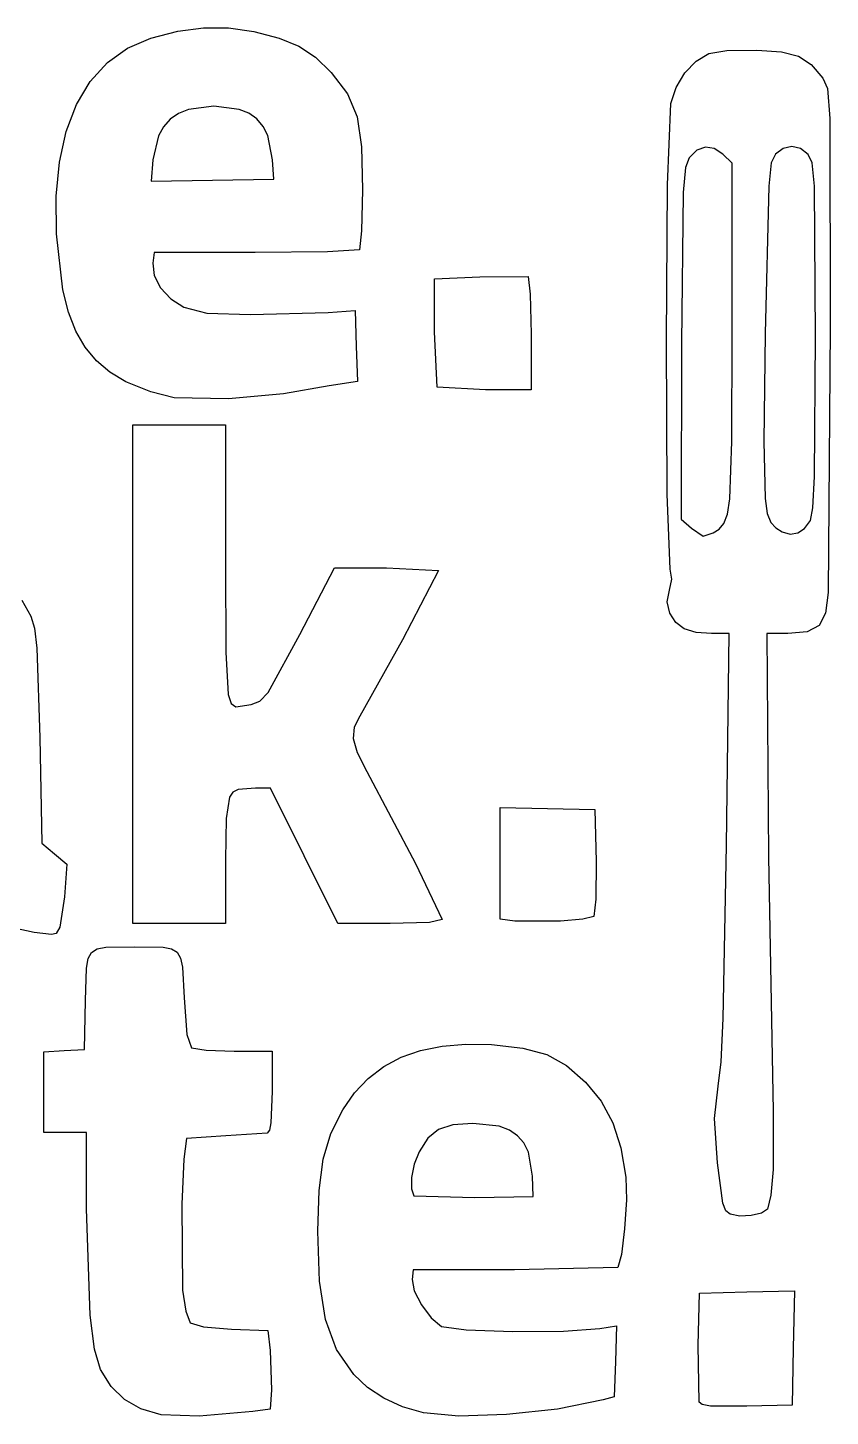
# Model space of a CAD drawing. Header units: millimetres. Extents: x 43 to 186, y 100 to 227.
# Drawn here: x 131.2 to 186.1, y 109.3 to 204.3 of the extents above; entities that cross this region are included whole.
import ezdxf

# ---------------------------------------------------------------- set-up
doc = ezdxf.new("R2010")
doc.units = ezdxf.units.MM
doc.layers.add('Layer_1', color=7, linetype='CONTINUOUS')

msp = doc.modelspace()

# ---------------------------------------------------------------- linework, layer by layer
at = {"layer": 'Layer_1', "color": 7}
for p, q in [((141.443783, 204.047006), (143.191503, 204.274972)), ((143.191503, 204.274972), (144.898523, 204.26253)), ((144.898523, 204.26253), (146.63102, 204.013809)), ((137.993963, 202.890345), (139.58919, 203.574506)), ((139.58919, 203.574506), (141.443783, 204.047006)), ((146.63102, 204.013809), (148.368715, 203.574512)), ((148.368715, 203.574512), (149.718064, 203.019315)), ((136.611058, 201.89642), (137.993963, 202.890345)), ((149.718064, 203.019315), (150.847339, 202.258903)), ((176.888775, 201.981737), (177.76081, 202.514714)), ((177.76081, 202.514714), (178.997155, 202.728383)), ((178.997155, 202.728383), (181.05055, 202.745755)), ((181.05055, 202.745755), (182.735443, 202.620107)), ((182.735443, 202.620107), (183.892889, 202.325668)), ((183.892889, 202.325668), (184.757907, 201.762819)), ((135.446885, 200.606029), (136.611058, 201.89642)), ((150.847339, 202.258903), (151.92481, 201.203962)), ((176.127044, 201.184378), (176.888775, 201.981737)), ((184.757907, 201.762819), (185.56552, 200.831941)), ((134.507851, 199.032472), (135.446885, 200.606029)), ((151.92481, 201.203962), (153.036111, 199.752834)), ((175.5313, 200.195891), (176.127044, 201.184378)), ((185.56552, 200.831941), (185.877095, 200.128426)), ((153.036111, 199.752834), (153.695547, 198.192857)), ((175.15723, 199.089532), (175.5313, 200.195891)), ((185.877095, 200.128426), (186.034421, 198.075863)), ((133.800365, 197.189046), (134.507851, 199.032472)), ((142.165115, 198.686433), (141.475672, 198.409316)), ((143.90576, 198.904241), (142.165115, 198.686433)), ((145.61982, 198.693049), (143.90576, 198.904241)), ((146.286107, 198.423373), (145.61982, 198.693049)), ((174.944078, 193.523132), (175.15723, 199.089532)), ((140.903314, 198.016992), (140.445412, 197.50716)), ((141.475672, 198.409316), (140.903314, 198.016992)), ((146.832126, 198.038022), (146.286107, 198.423373)), ((147.26305, 197.53228), (146.832126, 198.038022)), ((153.695547, 198.192857), (154.007213, 196.136387)), ((186.034421, 198.075863), (186.06692, 183.78266)), ((133.330836, 195.089052), (133.800365, 197.189046)), ((140.099341, 196.87752), (139.73218, 195.24962)), ((140.445412, 197.50716), (140.099341, 196.87752)), ((147.584047, 196.90143), (147.26305, 197.53228)), ((147.91695, 195.24554), (147.584047, 196.90143)), ((154.007213, 196.136387), (154.0752, 193.19578)), ((176.944263, 195.893223), (176.42124, 195.37778)), ((177.523046, 196.10715), (176.944263, 195.893223)), ((178.127774, 196.016457), (177.523046, 196.10715)), ((178.72863, 195.61804), (178.127774, 196.016457)), ((182.85185, 196.020403), (182.31878, 195.62858)), ((183.438035, 196.148319), (182.85185, 196.020403)), ((184.022075, 196.01269), (183.438035, 196.148319)), ((184.54871, 195.61388), (184.022075, 196.01269)), ((133.105671, 192.745787), (133.330836, 195.089052)), ((139.73218, 195.24962), (139.61002, 193.77655)), ((148.01107, 193.92255), (147.91695, 195.24554)), ((176.42124, 195.37778), (176.155574, 194.708899)), ((179.36419, 195.02095), (178.72863, 195.61804)), ((179.36419, 183.27973), (179.36419, 195.02095)), ((182.034484, 195.046974), (181.85888, 193.437727)), ((182.31878, 195.62858), (182.034484, 195.046974)), ((184.829929, 195.036071), (184.54871, 195.61388)), ((184.98069, 193.429352), (184.829929, 195.036071)), ((139.61002, 193.77655), (143.81055, 193.84955)), ((143.81055, 193.84955), (148.01107, 193.92255)), ((176.155574, 194.708899), (176.006181, 192.9982)), ((154.0752, 193.19578), (154.001435, 190.381591)), ((174.861661, 182.879732), (174.944078, 193.523132)), ((176.006181, 192.9982), (175.90238, 182.68932)), ((181.85888, 193.437727), (181.61786, 183.35614)), ((185.05273, 183.11232), (184.98069, 193.429352)), ((133.13128, 190.17255), (133.105671, 192.745787)), ((133.570831, 186.355706), (133.13128, 190.17255)), ((154.001435, 190.381591), (153.85396, 189.09474)), ((153.85396, 189.09474), (151.67925, 188.954055)), ((139.80898, 188.89554), (139.72468, 188.16233)), ((139.72468, 188.16233), (139.821338, 187.323858)), ((146.73149, 188.89554), (139.80898, 188.89554)), ((151.67925, 188.954055), (146.73149, 188.89554)), ((139.821338, 187.323858), (140.251685, 186.482091)), ((158.99128, 187.10911), (162.10013, 187.23706)), ((162.10013, 187.23706), (165.40742, 187.25476)), ((165.40742, 187.25476), (165.547568, 186.054522)), ((133.949899, 184.829168), (133.570831, 186.355706)), ((140.251685, 186.482091), (140.948672, 185.731721)), ((158.99128, 183.48233), (158.99128, 187.10911)), ((140.948672, 185.731721), (141.84525, 185.16744)), ((165.547568, 186.054522), (165.60586, 183.32364)), ((134.450079, 183.525499), (133.949899, 184.829168)), ((141.84525, 185.16744), (143.413252, 184.759499)), ((143.413252, 184.759499), (146.41383, 184.6622)), ((146.41383, 184.6622), (151.71519, 184.79449)), ((151.71519, 184.79449), (153.56727, 184.92679)), ((153.56727, 184.92679), (153.64297, 182.50491)), ((135.08256, 182.420909), (134.450079, 183.525499)), ((159.16766, 179.67917), (158.99128, 183.48233)), ((165.60586, 183.32364), (165.60586, 179.5028)), ((181.61786, 183.35614), (181.51963, 175.983357)), ((186.06692, 183.78266), (185.92559, 165.64736)), ((135.858532, 181.49161), (135.08256, 182.420909)), ((153.64297, 182.50491), (153.71867, 180.08304)), ((174.916729, 172.378429), (174.861661, 182.879732)), ((175.90238, 182.68932), (175.86598, 170.66232)), ((179.339004, 175.9722), (179.36419, 183.27973)), ((184.981456, 173.571147), (185.05273, 183.11232)), ((136.789182, 180.71381), (135.858532, 181.49161)), ((137.8857, 180.06372), (136.789182, 180.71381)), ((139.592741, 179.370079), (137.8857, 180.06372)), ((151.79085, 179.78035), (148.67241, 179.24067)), ((153.71867, 180.08304), (151.79085, 179.78035)), ((162.47496, 179.5028), (159.16766, 179.67919)), ((159.16766, 179.67919), (159.16766, 179.67917)), ((141.19299, 178.96668), (139.592741, 179.370079)), ((144.90468, 178.883977), (141.19287, 178.96668)), ((141.19287, 178.96668), (141.19299, 178.96668)), ((148.67241, 179.24067), (144.90468, 178.883977)), ((165.60586, 179.5028), (162.47496, 179.5028)), ((138.35378, 160.0559), (138.35378, 177.12153)), ((138.35378, 177.12153), (141.52878, 177.12153)), ((141.52878, 177.12153), (144.70378, 177.12153)), ((144.70378, 177.12153), (144.70378, 167.58822)), ((179.188005, 172.058389), (179.339004, 175.9722)), ((181.51963, 175.983357), (181.611727, 172.078695)), ((184.877825, 171.436766), (184.981456, 173.571147)), ((175.11603, 167.23832), (174.916729, 172.378429)), ((179.029963, 171.007633), (179.188005, 172.058389)), ((181.611727, 172.078695), (181.76197, 171.04646)), ((178.798034, 170.365513), (179.029963, 171.007633)), ((181.76197, 171.04646), (181.999179, 170.424715)), ((184.71594, 170.5789), (184.877825, 171.436766)), ((175.86598, 170.66232), (176.57149, 170.05546)), ((176.57149, 170.05546), (177.363921, 169.490784)), ((178.478071, 169.985432), (178.798034, 170.365513)), ((181.999179, 170.424715), (182.336483, 170.061282)), ((182.336483, 170.061282), (182.78701, 169.80398)), ((183.845756, 169.718234), (184.307699, 170.031591)), ((184.307699, 170.031591), (184.71593, 170.57892)), ((184.71593, 170.57892), (184.71594, 170.5789)), ((177.363921, 169.490784), (178.05589, 169.72104)), ((178.05589, 169.72104), (178.05593, 169.72079)), ((178.05593, 169.72079), (178.478071, 169.985432)), ((182.78701, 169.80398), (183.33667, 169.641484)), ((183.33667, 169.641484), (183.845756, 169.718234)), ((144.70378, 167.58822), (144.717775, 161.568388)), ((149.78886, 162.77045), (152.15804, 167.33194)), ((152.15804, 167.33194), (155.70695, 167.33194)), ((155.70695, 167.33194), (159.25585, 167.1564)), ((175.228372, 166.549624), (175.11603, 167.23832)), ((159.25585, 167.1564), (156.802511, 162.41448)), ((175.07043, 165.79861), (175.228372, 166.549624)), ((174.910084, 165.013852), (175.07043, 165.79861)), ((185.92559, 165.64736), (185.742262, 164.237227)), ((130.761559, 165.116172), (131.38775, 164.02107)), ((175.10313, 164.22374), (174.910084, 165.013852)), ((131.38775, 164.02107), (131.633308, 163.211212)), ((175.494559, 163.597045), (175.10313, 164.22374)), ((176.082664, 163.164747), (175.494559, 163.597045)), ((185.298662, 163.377894), (184.47742, 162.949898)), ((185.742262, 164.237227), (185.298662, 163.377894)), ((131.633308, 163.211212), (131.79579, 161.841245)), ((147.615303, 158.8124), (149.78886, 162.77045)), ((176.892826, 162.914457), (176.082664, 163.164747)), ((177.95043, 162.83378), (176.892826, 162.914457)), ((179.15755, 162.83378), (177.95043, 162.83378)), ((178.97654, 148.34784), (179.15755, 162.83378)), ((183.16116, 162.83378), (181.72512, 162.83378)), ((181.72512, 162.83378), (181.85258, 147.55409)), ((184.47742, 162.949898), (183.16116, 162.83378)), ((131.79579, 161.841245), (131.99569, 155.72695)), ((144.717775, 161.568388), (144.887063, 158.658768)), ((156.802511, 162.41448), (153.88589, 157.19049)), ((138.35377, 142.99028), (138.35378, 160.0559)), ((144.887063, 158.658768), (145.089615, 158.042999)), ((147.047063, 158.204739), (147.615303, 158.8124)), ((145.089615, 158.042999), (145.402599, 157.81204)), ((145.402599, 157.81204), (146.45534, 157.98089)), ((146.45534, 157.98089), (147.047063, 158.204739)), ((153.88589, 157.19049), (153.491326, 156.434296)), ((153.491326, 156.434296), (153.425589, 155.657081)), ((131.99569, 155.72695), (132.13607, 148.48755)), ((153.425589, 155.657081), (153.708982, 154.69674)), ((153.708982, 154.69674), (154.36181, 153.39117)), ((154.36181, 153.39117), (157.683395, 147.097649)), ((145.203606, 151.991548), (144.959836, 151.636927)), ((145.56715, 152.173782), (145.203606, 151.991548)), ((146.7493, 152.25069), (145.56715, 152.173782)), ((147.77128, 152.25069), (146.7493, 152.25069)), ((150.0791, 147.62049), (147.77128, 152.25069)), ((144.959836, 151.636927), (144.735872, 150.180929)), ((144.735872, 150.180929), (144.70377, 147.34659)), ((163.48919, 147.11544), (163.48919, 150.94407)), ((163.48919, 150.94407), (166.73034, 150.86977)), ((166.73034, 150.86977), (169.97148, 150.79547)), ((169.97148, 150.79547), (170.04558, 147.24481)), ((132.13607, 148.48755), (132.99158, 147.77384)), ((178.750697, 136.502477), (178.97654, 148.34784)), ((132.99158, 147.77384), (133.84709, 147.06013)), ((144.70377, 147.34659), (144.70377, 142.99028)), ((152.38692, 142.99028), (150.0791, 147.62049)), ((170.04558, 147.24481), (170.032109, 144.671299)), ((181.85258, 147.55409), (182.15181, 130.15774)), ((133.84709, 147.06013), (133.67901, 144.82678)), ((157.683395, 147.097649), (159.52043, 143.28347)), ((163.48919, 143.28681), (163.48919, 147.11544)), ((133.67901, 144.82678), (133.359643, 142.749826)), ((170.032109, 144.671299), (169.89551, 143.46995)), ((169.89551, 143.46995), (169.136034, 143.28595)), ((131.6069, 142.38409), (129.395049, 142.855891)), ((133.359643, 142.749826), (133.113132, 142.313242)), ((141.52877, 142.99028), (138.35377, 142.99028)), ((144.70377, 142.99028), (141.52877, 142.99028)), ((155.95368, 142.99028), (152.38692, 142.99028)), ((158.649595, 143.061864), (155.95368, 142.99028)), ((159.52043, 143.28347), (158.649595, 143.061864)), ((164.48138, 143.16611), (163.48919, 143.28681)), ((164.48133, 143.16609), (164.48138, 143.16611)), ((167.61877, 143.153673), (164.48133, 143.16609)), ((169.136034, 143.28595), (167.61877, 143.153673)), ((132.79753, 142.24509), (131.6069, 142.38412)), ((131.6069, 142.38412), (131.6069, 142.38409)), ((133.113132, 142.313242), (132.79753, 142.24509)), ((135.190672, 139.949631), (135.301318, 140.604166)), ((135.301318, 140.604166), (135.524746, 141.025176)), ((135.524746, 141.025176), (135.907923, 141.263731)), ((135.907923, 141.263731), (136.497815, 141.370899)), ((136.497815, 141.370899), (138.48561, 141.39535)), ((138.48561, 141.39535), (140.430408, 141.37102)), ((140.430408, 141.37102), (141.010509, 141.267947)), ((141.010509, 141.267947), (141.39161, 141.039684)), ((141.39161, 141.039684), (141.620607, 140.637789)), ((141.620607, 140.637789), (141.744397, 140.013823)), ((135.11986, 137.73571), (135.190672, 139.949631)), ((141.744397, 140.013823), (141.86395, 137.90592)), ((135.04606, 134.39112), (135.11986, 137.73571)), ((141.86395, 137.90592), (142.059837, 135.416333)), ((178.600154, 133.526975), (178.750697, 136.502477)), ((142.059837, 135.416333), (142.36494, 134.49132)), ((132.26794, 134.23112), (133.657, 134.31112)), ((132.26794, 131.46683), (132.26794, 134.23112)), ((133.657, 134.31112), (135.04606, 134.39112)), ((142.36494, 134.49132), (143.372736, 134.331658)), ((143.372736, 134.331658), (145.29863, 134.26288)), ((145.29863, 134.26288), (147.87832, 134.25888)), ((147.87832, 134.25888), (147.87832, 131.50906)), ((156.712409, 133.856819), (158.041535, 134.323056)), ((158.041535, 134.323056), (159.512972, 134.619931)), ((159.512972, 134.619931), (161.131737, 134.749644)), ((161.131737, 134.749644), (162.90285, 134.71439)), ((162.90285, 134.71439), (165.029611, 134.480023)), ((165.029611, 134.480023), (166.66842, 134.029726)), ((166.66842, 134.029726), (168.029602, 133.279319)), ((154.461009, 132.407469), (155.520573, 133.219023)), ((155.520573, 133.219023), (156.712409, 133.856819)), ((168.029602, 133.279319), (169.32348, 132.14462)), ((178.40226, 131.87753), (178.600154, 133.526975)), ((153.528698, 131.419961), (154.461009, 132.407469)), ((169.32348, 132.14462), (170.396822, 130.840474)), ((132.26794, 128.70253), (132.26794, 131.46683)), ((147.87832, 131.50906), (147.801616, 129.371876)), ((152.71862, 130.2543), (153.528698, 131.419961)), ((178.140212, 129.662315), (178.40226, 131.87753)), ((151.907383, 128.638943), (152.71862, 130.2543)), ((170.396822, 130.840474), (171.19673, 129.367495)), ((182.15181, 130.15774), (182.15622, 126.17377)), ((147.801616, 129.371876), (147.69901, 128.853569)), ((160.247425, 129.225935), (159.264329, 128.914416)), ((161.61191, 129.3247), (160.247425, 129.225935)), ((163.417937, 129.130117), (161.61191, 129.3247)), ((171.19673, 129.367495), (171.751815, 127.658491)), ((178.34726, 126.62219), (178.140212, 129.662315)), ((133.72315, 128.70253), (132.26794, 128.70253)), ((135.17836, 128.70253), (133.72315, 128.70253)), ((135.18336, 123.47701), (135.17836, 128.70253)), ((142.03407, 128.29128), (141.844766, 126.887528)), ((144.7066, 128.46672), (142.03407, 128.29128)), ((147.54759, 128.65055), (144.7066, 128.46672)), ((147.69901, 128.853569), (147.54759, 128.65055)), ((151.386044, 126.88295), (151.907383, 128.638943)), ((158.536133, 128.323435), (157.93635, 127.38628)), ((159.264329, 128.914416), (158.536133, 128.323435)), ((164.113756, 128.866561), (163.417937, 129.130117)), ((164.677471, 128.486862), (164.113756, 128.866561)), ((165.113601, 127.987046), (164.677471, 128.486862)), ((157.93635, 127.38628), (157.61052, 126.534564)), ((165.426663, 127.363139), (165.113601, 127.987046)), ((165.70166, 125.72715), (165.426663, 127.363139)), ((171.751815, 127.658491), (172.09069, 125.64627)), ((141.844766, 126.887528), (141.709449, 123.81015)), ((151.103405, 124.737969), (151.386044, 126.88295)), ((157.61052, 126.534564), (157.430102, 125.631956)), ((178.719927, 123.874946), (178.34726, 126.62219)), ((157.430102, 125.631956), (157.415416, 124.853535)), ((165.73815, 124.33694), (165.70166, 125.72715)), ((172.09069, 125.64627), (172.120537, 124.090365)), ((182.15622, 126.17377), (181.99863, 124.417121)), ((151.00827, 121.95565), (151.103405, 124.737969)), ((157.415416, 124.853535), (157.58678, 124.37438)), ((135.429077, 116.196961), (135.18336, 123.47701)), ((141.709449, 123.81015), (141.74716, 117.92415)), ((157.58678, 124.37438), (161.75397, 124.26414)), ((161.75397, 124.26414), (165.73815, 124.33694)), ((172.120537, 124.090365), (171.999854, 122.113114)), ((178.929737, 123.350871), (178.719927, 123.874946)), ((181.99863, 124.417121), (181.77057, 123.45157)), ((179.22332, 123.12091), (178.929737, 123.350871)), ((179.876687, 122.988535), (179.22329, 123.12091)), ((179.22329, 123.12091), (179.22332, 123.12091)), ((180.659076, 123.017699), (179.876687, 122.988535)), ((181.360392, 123.181133), (180.659076, 123.017699)), ((181.77057, 123.45157), (181.360392, 123.181133)), ((151.116767, 118.531277), (151.00827, 121.95565)), ((171.999854, 122.113114), (171.786221, 120.357455)), ((171.786221, 120.357455), (171.53722, 119.46633)), ((157.53607, 119.30982), (157.45987, 118.64836)), ((164.45745, 119.30982), (157.53607, 119.30982)), ((171.53722, 119.46633), (164.45745, 119.30982)), ((141.74716, 117.92415), (141.984922, 116.473604)), ((151.525827, 115.909692), (151.116767, 118.531277)), ((157.45987, 118.64836), (157.608331, 117.869477)), ((157.608331, 117.869477), (158.094325, 116.913276)), ((177.11522, 117.72232), (180.36349, 117.79662)), ((180.36349, 117.79662), (183.61176, 117.87092)), ((183.61176, 117.87092), (183.53846, 113.96012)), ((158.094325, 116.913276), (158.767722, 116.019335)), ((177.04102, 114.16379), (177.11522, 117.72232)), ((135.7259, 113.878174), (135.429077, 116.196961)), ((141.984922, 116.473604), (142.27865, 115.67519)), ((152.293107, 113.862057), (151.525827, 115.909692)), ((158.767722, 116.019335), (159.47839, 115.42723)), ((142.27865, 115.67519), (143.18947, 115.406345)), ((143.18947, 115.406345), (145.09707, 115.25003)), ((145.09707, 115.25003), (147.5819, 115.15893)), ((147.5819, 115.15893), (147.7498, 113.79487)), ((159.47839, 115.42723), (161.169539, 115.19829)), ((161.169539, 115.19829), (164.354902, 115.09129)), ((164.354902, 115.09129), (167.810472, 115.120558)), ((167.810472, 115.120558), (170.31224, 115.30042)), ((170.31224, 115.30042), (171.44671, 115.48281)), ((171.44671, 115.48281), (171.37061, 113.0491)), ((177.10212, 110.25275), (177.04102, 114.16379)), ((136.13477, 112.4856), (135.7259, 113.878174)), ((147.7498, 113.79487), (147.8319, 111.10993)), ((153.47626, 112.15953), (152.293107, 113.862057)), ((171.37061, 113.0491), (171.29451, 110.6154)), ((183.53846, 113.96012), (183.46516, 110.04931)), ((136.872854, 111.320201), (136.13477, 112.4856)), ((154.416717, 111.266894), (153.47626, 112.15953)), ((137.784236, 110.436566), (136.872854, 111.320201)), ((155.534202, 110.523859), (154.416717, 111.266894)), ((138.910248, 109.803936), (137.784236, 110.436566)), ((147.8319, 111.10993), (147.7461, 109.78906)), ((156.813992, 109.938585), (155.534202, 110.523859)), ((170.52705, 110.41077), (167.409289, 109.787647)), ((171.29451, 110.6154), (170.52705, 110.41077)), ((177.10205, 110.25264), (177.10212, 110.25275)), ((177.315844, 110.086393), (177.10205, 110.25264)), ((140.29222, 109.39155), (138.910248, 109.803936)), ((142.882955, 109.294714), (140.29184, 109.3917)), ((140.29184, 109.3917), (140.29222, 109.39155)), ((146.55548, 109.62294), (142.882955, 109.294714)), ((147.7461, 109.78906), (146.55548, 109.62294)), ((158.24136, 109.51923), (156.813992, 109.938585)), ((158.24147, 109.51923), (158.24136, 109.51923)), ((160.656848, 109.297636), (158.24147, 109.51923)), ((163.916005, 109.401855), (160.656848, 109.297636)), ((167.409289, 109.787647), (163.916005, 109.401855)), ((177.864632, 109.990101), (177.315844, 110.086393)), ((180.35124, 109.97471), (177.864632, 109.990101)), ((183.46516, 110.04931), (180.35124, 109.97471))]:
    msp.add_line(p, q, dxfattribs=at)

doc.saveas('drawing.dxf')
